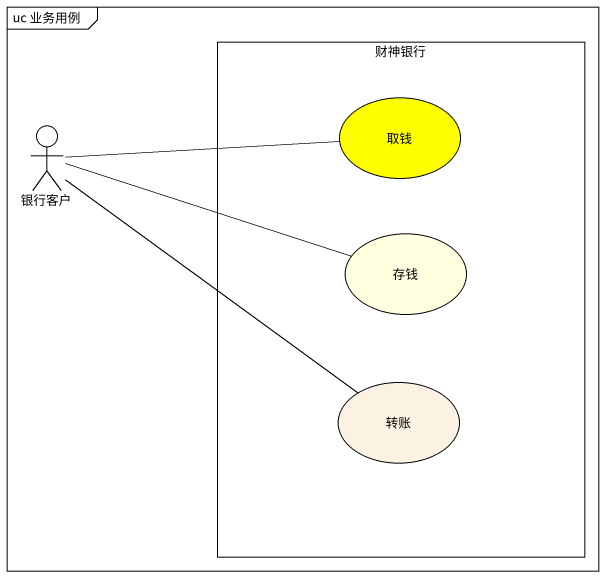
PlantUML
@startuml
mainframe uc 业务用例
rectangle 财神银行 {
  usecase 取钱 #FFFF00
  usecase 存钱 #FFFFE0
  usecase 转账
}
actor 银行客户
银行客户 -right- 取钱
银行客户 -right- 存钱
银行客户 -right- 转账
@enduml
